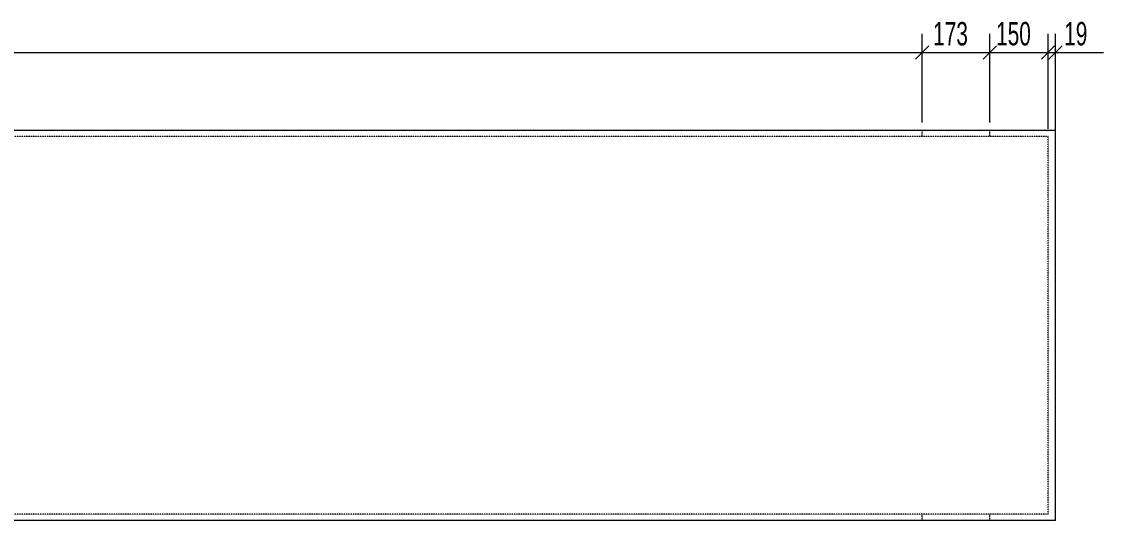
# Model space of a CAD drawing. Header units: millimetres. Extents: x 48 to 11980, y 100 to 8500.
# Drawn here: x 6014 to 8789, y 3440 to 4719 of the extents above; entities that cross this region are included whole.
import ezdxf

# ---------------------------------------------------------------- set-up
doc = ezdxf.new("R2010")
doc.units = ezdxf.units.MM
doc.linetypes.add('XKITLINE00', pattern=[0])
doc.linetypes.add('XKITLINE04', pattern=[3, 0.5, -0.5, 0.5, -0.5, 0.5, -0.5])
doc.layers.add('Part', color=2, linetype='Continuous', lineweight=0)
doc.layers.add('Z-DIMENSIONS', color=1, linetype='Continuous', lineweight=0)
doc.styles.add('romsim', font='ARIAL.TTF')

# ---------------------------------------------------------------- blocks, each defined once
blk = doc.blocks.new('*A2')
at = {"layer": 'Part', "color": 4, "linetype": 'XKITLINE00', "lineweight": 0}
for p, q in [((8666, 4440), (2850, 4440)), ((2850, 3440), (2850, 4440)), ((2869, 3456), (2869, 4424)), ((3187, 4424), (2869, 4424)), ((3187, 3456), (3187, 4424)), ((3206, 3440), (3206, 4440)), ((8666, 3440), (8666, 4440)), ((3187, 3456), (2869, 3456)), ((8666, 3440), (2850, 3440))]:
    blk.add_line(p, q, dxfattribs=at)
at = {"layer": 'Part', "color": 7, "linetype": 'XKITLINE04', "lineweight": 0}
for p, q in [((8647, 4424), (3187, 4424)), ((8324, 4424), (8324, 4440)), ((8324, 4424), (8324, 4440)), ((8497.5, 4424), (8497.5, 4440)), ((8497.5, 4424), (8497.5, 4440)), ((8647, 3456), (8647, 4424)), ((8647, 3456), (8647, 4424)), ((8666, 3440), (8666, 4440)), ((8647, 3456), (3187, 3456)), ((8324, 3440), (8324, 3456)), ((8324, 3440), (8324, 3456)), ((8497.5, 3440), (8497.5, 3456)), ((8497.5, 3440), (8497.5, 3456))]:
    blk.add_line(p, q, dxfattribs=at)
blk = doc.blocks.new('*A10')
at = {"layer": 'Z-DIMENSIONS', "color": 3, "linetype": 'XKITLINE00', "lineweight": 0}
for p, q in [((2850, 3460), (2850, 4688)), ((8666, 3460), (8666, 4688)), ((2867, 4657), (2833, 4623)), ((2850, 4640), (8666, 4640)), ((8683, 4657), (8649.1, 4623))]:
    blk.add_line(p, q, dxfattribs=at)
at = {"layer": 'Z-DIMENSIONS', "color": 7}
for p in [(2850, 4640), (8666, 4640)]:
    blk.add_point(p, dxfattribs=at)
at = {"layer": 'Z-DIMENSIONS', "color": 7, "style": 'romsim', "width": 0.6375}
blk.add_text('5816', height=60, dxfattribs=at).set_placement((5680.1, 4658))
blk = doc.blocks.new('*A14')
at = {"layer": 'Z-DIMENSIONS', "color": 3, "linetype": 'XKITLINE00', "lineweight": 0}
for p, q in [((3206, 4460), (3206, 4688)), ((8324, 4460), (8324, 4688)), ((3223, 4657), (3189, 4623)), ((3206, 4640), (8324, 4640)), ((8341, 4657), (8307.1, 4623))]:
    blk.add_line(p, q, dxfattribs=at)
at = {"layer": 'Z-DIMENSIONS', "color": 7}
for p in [(3206, 4640), (8324, 4640)]:
    blk.add_point(p, dxfattribs=at)
at = {"layer": 'Z-DIMENSIONS', "color": 7, "style": 'romsim', "width": 0.6375}
blk.add_text('5118', height=60, dxfattribs=at).set_placement((5687.1, 4658))
blk = doc.blocks.new('*A15')
at = {"layer": 'Z-DIMENSIONS', "color": 3, "linetype": 'XKITLINE00', "lineweight": 0}
for p, q in [((8324, 4460), (8324, 4688)), ((8497.5, 4460), (8497.5, 4688)), ((8341, 4657), (8307.1, 4623)), ((8324, 4640), (8497.5, 4640)), ((8514.5, 4657), (8480.5, 4623))]:
    blk.add_line(p, q, dxfattribs=at)
at = {"layer": 'Z-DIMENSIONS', "color": 7}
for p in [(8324, 4640), (8497.5, 4640)]:
    blk.add_point(p, dxfattribs=at)
at = {"layer": 'Z-DIMENSIONS', "color": 7, "style": 'romsim', "width": 0.6375}
blk.add_text('173', height=60, dxfattribs=at).set_placement((8352.3, 4658))
blk = doc.blocks.new('*A16')
at = {"layer": 'Z-DIMENSIONS', "color": 3, "linetype": 'XKITLINE00', "lineweight": 0}
for p, q in [((8497.5, 4460), (8497.5, 4688)), ((8647, 4444), (8647, 4688)), ((8514.5, 4657), (8480.5, 4623)), ((8497.5, 4640), (8647, 4640)), ((8664, 4657), (8630.1, 4623))]:
    blk.add_line(p, q, dxfattribs=at)
at = {"layer": 'Z-DIMENSIONS', "color": 7}
for p in [(8497.5, 4640), (8647, 4640)]:
    blk.add_point(p, dxfattribs=at)
at = {"layer": 'Z-DIMENSIONS', "color": 7, "style": 'romsim', "width": 0.6375}
blk.add_text('150', height=60, dxfattribs=at).set_placement((8513.8, 4658))
blk = doc.blocks.new('*A17')
at = {"layer": 'Z-DIMENSIONS', "color": 3, "linetype": 'XKITLINE00', "lineweight": 0}
for p, q in [((8647, 4444), (8647, 4688)), ((8666, 4460), (8666, 4688)), ((8664, 4657), (8630.1, 4623)), ((8647, 4640), (8666, 4640)), ((8683, 4657), (8649.1, 4623)), ((8666, 4640), (8788.9, 4640)), ((8666, 4640), (8788.9, 4640))]:
    blk.add_line(p, q, dxfattribs=at)
at = {"layer": 'Z-DIMENSIONS', "color": 7}
for p in [(8647, 4640), (8666, 4640)]:
    blk.add_point(p, dxfattribs=at)
at = {"layer": 'Z-DIMENSIONS', "color": 7, "style": 'romsim', "width": 0.6375}
blk.add_text('19', height=60, dxfattribs=at).set_placement((8688.5, 4658))

msp = doc.modelspace()

# ---------------------------------------------------------------- block references
at = {"lineweight": 0}
for name in ['*A10', '*A14', '*A15', '*A16', '*A17', '*A2']:
    msp.add_blockref(name, (0, 0), dxfattribs=at)

doc.saveas('drawing.dxf')
